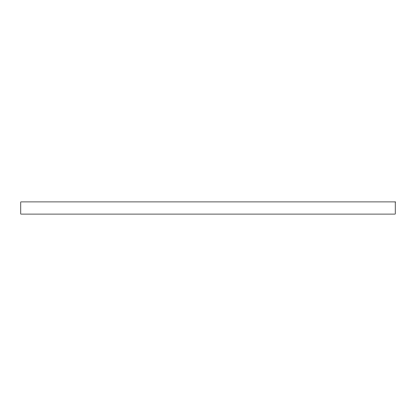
<?xml version="1.0" encoding="UTF-8"?>
<svg xmlns="http://www.w3.org/2000/svg" width="416" height="416" viewBox="0 0 416 416"><rect width="100%" height="100%" fill="white"/><g stroke="black" fill="none" stroke-linecap="round" stroke-linejoin="round"><path stroke-width="0.62" d="M395.2 201.916L20.8 201.916L20.8 214.084L395.2 214.084L395.2 201.916"/></g></svg>
